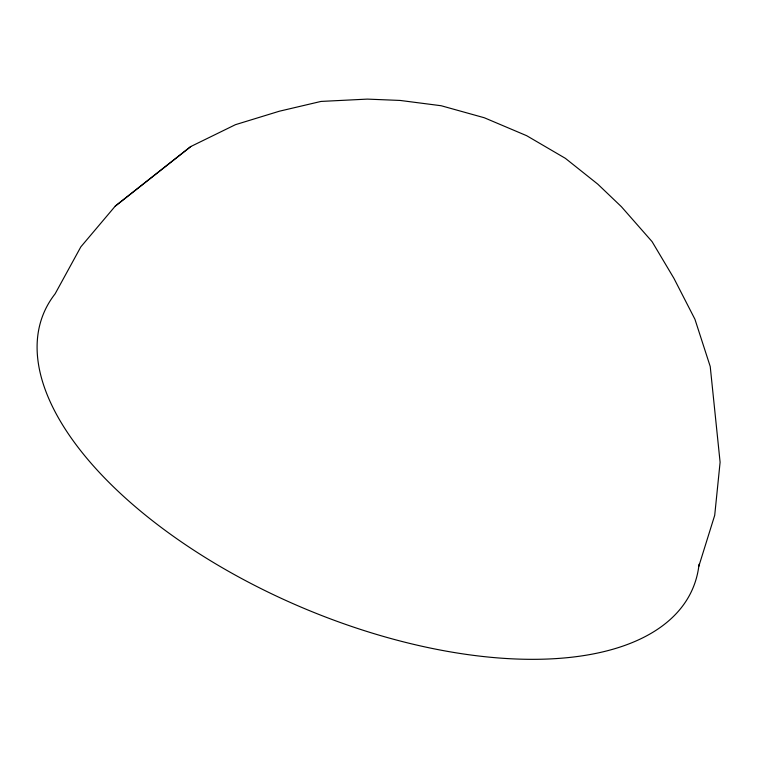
<?xml version="1.0" encoding="UTF-8"?>
<svg xmlns="http://www.w3.org/2000/svg" width="758" height="758" viewBox="0 0 758 758"><rect width="100%" height="100%" fill="white"/><g stroke="black" fill="none" stroke-linecap="round" stroke-linejoin="round"><path stroke-width="1.14" d="M698.781 566.397L714.709 515.307L720.1 462.247L710.227 366.502L694.934 319.251L673.909 278.3L652.079 241.631L621.389 206.688L597.759 184.128L565.373 158.337L526.677 135.701L484.305 117.755L441.147 105.732L400.148 100.444L367.355 99.108L321.004 101.43L279.351 111.218L235.463 124.672L190.789 146.531L115.263 206.11L80.831 246.871L55.126 293.82A352.508 170.361 23 0 0 304.346 608.513A352.508 170.361 23 0 0 699.047 564.246M190.789 146.531L115.263 206.11"/></g></svg>
